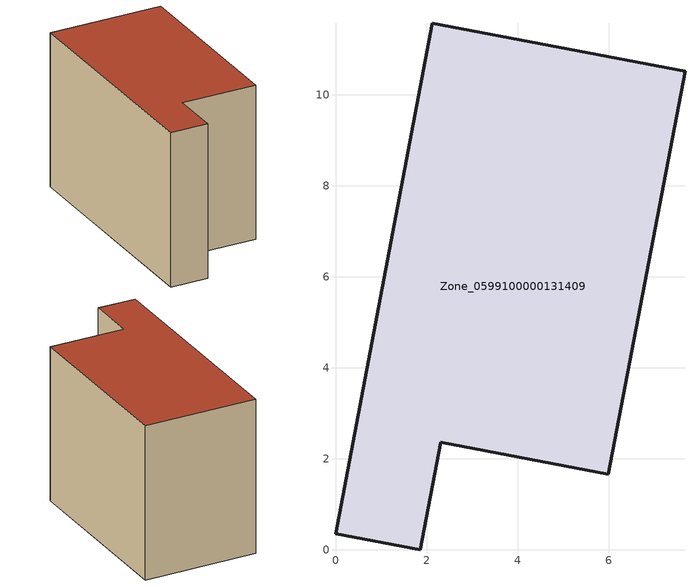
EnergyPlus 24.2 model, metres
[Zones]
Zone_0599100000131409
 floor ground (C_G): 0,0.36 2.13,11.58 7.68,10.52 5.99,1.66 2.31,2.37 1.86,0 z0
 wall outside (C_F): 2.13,11.58 0,0.36 1.86,0 2.31,2.37 5.99,1.66 7.68,10.52 2.13,11.58 z0:7.79
 roof outside (C_R): 7.68,10.52 2.13,11.58 0,0.36 1.86,0 2.31,2.37 5.99,1.66 z7.79
[BUILDING]
Pand.0599100000131409: North Axis=0; Terrain=City; Loads Convergence Tolerance Value=0.04; Temperature Convergence Tolerance Value=0.4; Solar Distribution=FullExterior; Maximum Number of Warmup Days=25; Minimum Number of Warmup Days=1
[Site:Location]
Rotterdam.The.Hague.AP_ZH_NLD Design_Conditions: Latitude=51.96; Longitude=4.45; Time Zone=1; Elevation=-4.5
[SITE:GROUNDTEMPERATURE:BUILDINGSURFACE]
18, 18, 18, 18, 18, 18, 18, 18, 18, 18, 18, 18
[MATERIAL] Thermal Absorptance=0.9; Solar Absorptance=0.7; Visible Absorptance=0.7
Name | Roughness | Thickness | Conductivity | Density | Specific Heat
G.TC.1975-1991 | MediumSmooth | 0.15 | 0.288461 | 540 | 1210
F.TC.1975-1991 | Rough | 0.3 | 0.230769 | 1920 | 840
R.TC.1975-1991 | MediumRough | 0.2 | 0.153846 | 1500 | 1000
[CONSTRUCTION]
C_G: G.TC.1975-1991
C_F: F.TC.1975-1991
C_R: R.TC.1975-1991
[ZONE]
Zone_0599100000131409: Type=1; Multiplier=1; Ceiling Height=Autocalculate; Volume=Autocalculate; Floor Area=autocalculate; Part of Total Floor Area=Yes
[ZONEINFILTRATION:DESIGNFLOWRATE]
Infil_Zone_0599100000131409: Zone or ZoneList or Space or SpaceList=Zone_0599100000131409; Schedule=AlwaysOn; Design Flow Rate Calculation Method=Flow/Area; Flow Rate per Floor Area=0.003; Constant Term Coefficient=1; Temperature Term Coefficient=0; Velocity Term Coefficient=0; Velocity Squared Term Coefficient=0
[HVACTEMPLATE:ZONE:IDEALLOADSAIRSYSTEM]
Zone_0599100000131409: Maximum Heating Supply Air Temperature=50; Minimum Cooling Supply Air Temperature=13; Maximum Heating Supply Air Humidity Ratio=0.0156; Minimum Cooling Supply Air Humidity Ratio=0.0077; Heating Limit=NoLimit; Cooling Limit=NoLimit; Dehumidification Control Type=ConstantSensibleHeatRatio; Cooling Sensible Heat Ratio=0.7; Dehumidification Setpoint=60; Humidification Control Type=None; Humidification Setpoint=30; Outdoor Air Method=None; Outdoor Air Flow Rate per Person=0.00944; Outdoor Air Flow Rate per Zone Floor Area=0; Outdoor Air Flow Rate per Zone=0; Demand Controlled Ventilation Type=None; Outdoor Air Economizer Type=NoEconomizer; Heat Recovery Type=None; Sensible Heat Recovery Effectiveness=0.7; Latent Heat Recovery Effectiveness=0.65
[ZONECONTROL:THERMOSTAT]
ThermostatControl_Zone_0599100000131409: Zone or ZoneList=Zone_0599100000131409; Control Type Schedule=DualSetpointControlType; Control 1=Thermostat_Zone_0599100000131409; Temperature Difference Between Cutout And Setpoint=0
[THERMOSTATSETPOINT:DUALSETPOINT]
Thermostat_Zone_0599100000131409: Heating Setpoint Temperature Schedule=HeatingSetpoint_Zone_0599100000131409; Cooling Setpoint Temperature Schedule=CoolingSetpoint_Zone_0599100000131409
[SCHEDULE:COMPACT]
HeatingSetpoint_Zone_0599100000131409: Through: 12/31, For: AllDays, Until: 24:00, 21
CoolingSetpoint_Zone_0599100000131409: Through: 12/31, For: AllDays, Until: 24:00, 24
DualSetpointControlType: Through: 12/31, For: AllDays, Until: 24:00, 4
AlwaysOn: Through: 12/31, For: AllDays, Until: 24:00, 1
